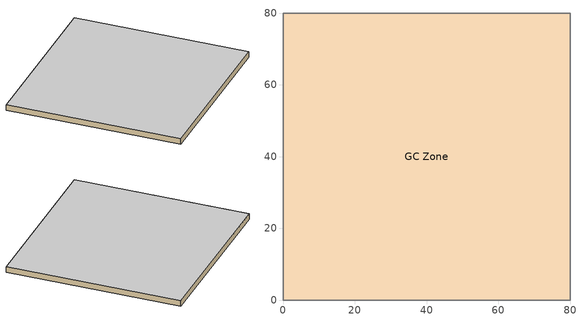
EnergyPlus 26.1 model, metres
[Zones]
GC Zone
 floor foundation (GC Slab): 0,80 80,80 80,0 0,0 z0
 wall adiabatic (GC Adiabatic): 0,0 80,0 80,80 0,80 0,0 z0:2.7
 ceiling adiabatic (GC Adiabatic): 0,0 80,0 80,80 0,80 z2.7
[Building]
Std140 GC50b: North Axis=0; Terrain=Country; Loads Convergence Tolerance Value=0.04; Temperature Convergence Tolerance Value=0.4; Solar Distribution=FullInteriorAndExterior; Maximum Number of Warmup Days=25; Minimum Number of Warmup Days=6
[Site:GroundTemperature:BuildingSurface]
18, 18, 18, 18, 18, 18, 18, 18, 18, 18, 18, 18
[Material:NoMass]
GC Adiabatic Massless: Roughness=Smooth; Thermal Resistance=1000; Thermal Absorptance=0.00001; Solar Absorptance=0.00001; Visible Absorptance=0.00001
[Material]
Name | Roughness | Thickness | Conductivity | Density | Specific Heat | Thermal Absorptance | Solar Absorptance | Visible Absorptance
GC Slab Soil | MediumRough | 0.001 | 1.9 | 1490 | 1800 | 0.00001 | 0.00001 | 0.00001
Kiva Foundation Wall Material | Rough | 0.24 | 0.001 | 0.001 | 100
[Construction]
GC Slab: GC Slab Soil
GC Adiabatic: GC Adiabatic Massless
Kiva Foundation Wall: Kiva Foundation Wall Material
[Zone]
GC Zone: Type=1; Multiplier=1
[HVACTemplate:Thermostat]
GC Zone Tstat: Constant Heating Setpoint=30; Constant Cooling Setpoint=60
[HVACTemplate:Zone:IdealLoadsAirSystem]
GC Zone: Template Thermostat=GC Zone Tstat; Heating Limit=NoLimit; Cooling Limit=NoLimit; Dehumidification Control Type=None; Humidification Control Type=None; Outdoor Air Method=None
[Foundation:Kiva:Settings]
Soil Conductivity=1.9; Soil Density=1490; Soil Specific Heat=1800; Ground Solar Absorptivity=0; Ground Thermal Absorptivity=0; Ground Surface Roughness=0.03; Far-Field Width=15; Deep-Ground Boundary Condition=GroundWater; Deep-Ground Depth=15; Minimum Cell Dimension=0.0005; Maximum Cell Growth Coefficient=1.2; Simulation Timestep=Hourly
[Foundation:Kiva]
Kiva Foundation: Initial Indoor Air Temperature=30; Wall Height Above Grade=0; Wall Depth Below Slab=0; Footing Wall Construction=Kiva Foundation Wall
[SurfaceProperty:ExposedFoundationPerimeter]
Flr-0006: Exposed Perimeter Calculation Method=TotalExposedPerimeter; Total Exposed Perimeter=320
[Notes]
Exported by Pinocchio-EP pinocchio-ep ashrae140-compliance working tree (b0c9cf1+WP-F) (EnergyPlus input)
Profile: Standard 140 / validation (lib/compliance/profile140.js)
